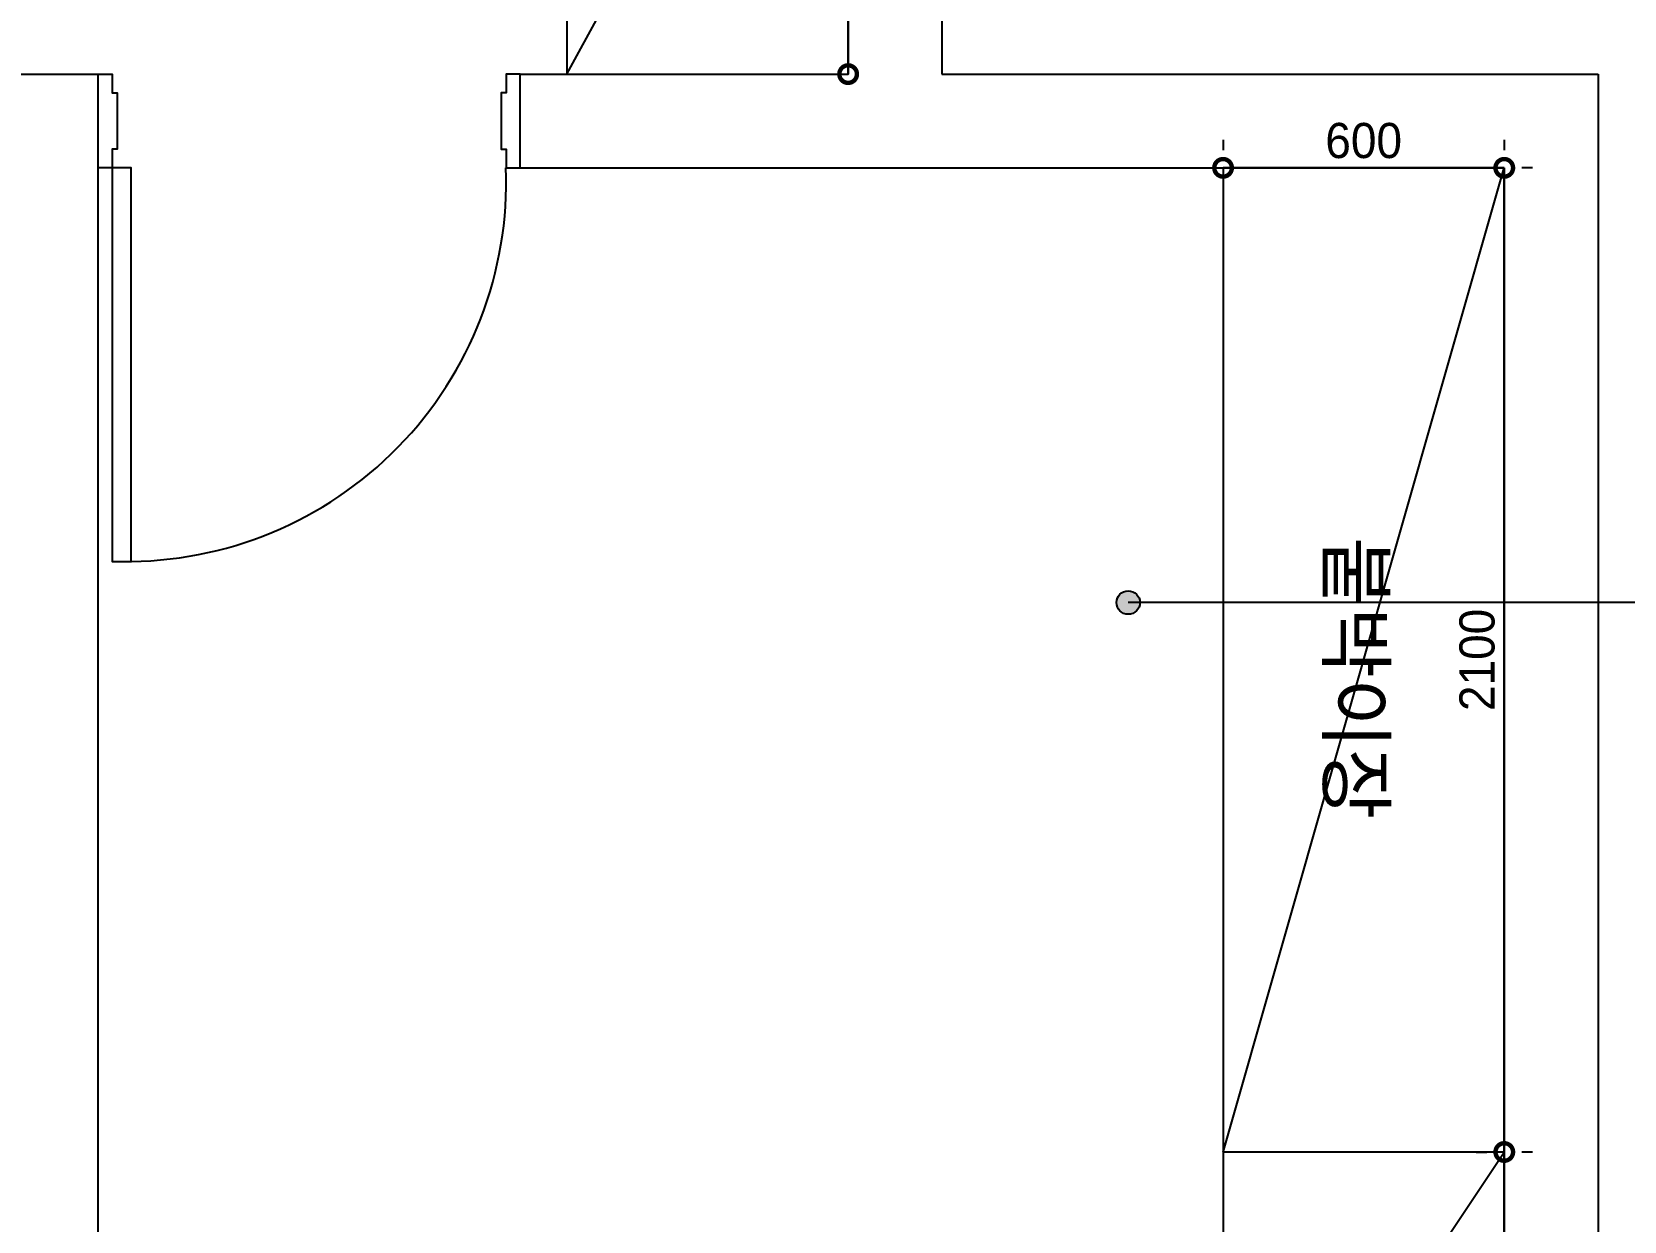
# Model space of a CAD drawing. Header units: inches. Extents: x -63256 to 33689, y -34490 to 100230.
# Drawn here: x -18902 to -15505, y -19780 to -17242 of the extents above; entities that cross this region are included whole.
import ezdxf

# ---------------------------------------------------------------- set-up
doc = ezdxf.new("R2010")
doc.units = ezdxf.units.IN
doc.header["$LTSCALE"] = 100
doc.header["$MEASUREMENT"] = 0
for name, color, linetype in [('0-ELC TEXT', 7, 'Continuous'), ('06-FUR', 6, 'Continuous'), ('07-DIM WAL', 5, 'Continuous'), ('CO-DO-FR', 7, 'Continuous'), ('CO-DOOR', 8, 'Continuous'), ('도면층2', 2, 'Continuous')]:
    doc.layers.add(name, color=color, linetype=linetype)
doc.styles.add('스타일1', font='')
doc.styles.add('코레일둥고', font='')
doc.styles.get('스타일1').set_extended_font_data('HYwulM')
doc.styles.get('코레일둥고').set_extended_font_data('Korail Round Gothic Medium')
doc.dimstyles.new('30', dxfattribs={"dimscale": 30, "dimtxt": 2.5, "dimasz": 2.5, "dimexe": 1.25, "dimexo": 2, "dimtad": 1, "dimdec": 0, "dimtxsty": '스타일1', "dimblk": 'DOTSMALL', "dimcen": 2.5, "dimclrd": 1, "dimclre": 1, "dimclrt": 2, "dimadec": 0, "dimazin": 0, "dimtfac": 1, "dimtix": 1, "dimtmove": 0, "dimatfit": 3, "dimldrblk": 'DOTSMALL', "dimfxl": 1.25, "dimarcsym": 0})

# ---------------------------------------------------------------- blocks, each defined once
blk = doc.blocks.new('_DOTSMALL')
at = {"color": 0, "linetype": 'ByBlock', "const_width": 0.5}
blk.add_lwpolyline([(-0.0625, 0, 1), (0.0625, 0, 1)], format="xyb", close=True, dxfattribs=at)
blk = doc.blocks.new('*D236')
at = {"layer": '07-DIM WAL', "color": 1, "lineweight": -2, "transparency": 16777216}
for p, q in [((-17220.3, -16232.5), (-17197.8, -16232.5)), ((-17160.3, -16232.5), (-17160.3, -17332.5)), ((-17220.3, -17332.5), (-17197.8, -17332.5))]:
    blk.add_line(p, q, dxfattribs=at)
at = {"layer": 'Defpoints', "color": 0, "transparency": 16777216}
for p in [(-17160.3, -16232.5), (-17160.3, -17332.5), (-17160.3, -17332.5)]:
    blk.add_point(p, dxfattribs=at)
at = {"layer": '07-DIM WAL', "color": 1, "lineweight": -2, "transparency": 16777216, "xscale": 75, "yscale": 75, "zscale": 75}
for p, rotation in [((-17160.3, -16232.5), 90), ((-17160.3, -17332.5), 270)]:
    blk.add_blockref('_DOTSMALL', p, dxfattribs=dict(at, rotation=rotation))
at = {"layer": '07-DIM WAL', "color": 2, "transparency": 16777216, "insert": (-17218, -16782.5), "char_height": 75, "attachment_point": 5, "rotation": 90, "style": '스타일1'}
blk.add_mtext('1100', dxfattribs=at)
blk = doc.blocks.new('*D345')
at = {"layer": '07-DIM WAL', "color": 1, "lineweight": -2, "transparency": 16777216}
for p, q in [((-15820.3, -19632.5), (-15797.8, -19632.5)), ((-15760.3, -20532.5), (-15760.3, -19632.5)), ((-15820.3, -20532.5), (-15797.8, -20532.5))]:
    blk.add_line(p, q, dxfattribs=at)
at = {"layer": 'Defpoints', "color": 0, "transparency": 16777216}
for p in [(-15760.3, -19632.5), (-15760.3, -19632.5), (-15760.3, -20532.5)]:
    blk.add_point(p, dxfattribs=at)
at = {"layer": '07-DIM WAL', "color": 1, "lineweight": -2, "transparency": 16777216, "xscale": 75, "yscale": 75, "zscale": 75}
for p, rotation in [((-15760.3, -19632.5), 90), ((-15760.3, -20532.5), 270)]:
    blk.add_blockref('_DOTSMALL', p, dxfattribs=dict(at, rotation=rotation))
at = {"layer": '07-DIM WAL', "color": 2, "transparency": 16777216, "insert": (-15818.1, -20082.5), "char_height": 75, "attachment_point": 5, "rotation": 90, "style": '스타일1'}
blk.add_mtext('900', dxfattribs=at)
blk = doc.blocks.new('*D265')
at = {"layer": '07-DIM WAL', "color": 1, "lineweight": -2, "transparency": 16777216}
for p, q in [((-15760.3, -19632.5), (-15760.3, -17532.5)), ((-15700.3, -17532.5), (-15722.8, -17532.5)), ((-15700.3, -19632.5), (-15722.8, -19632.5))]:
    blk.add_line(p, q, dxfattribs=at)
at = {"layer": 'Defpoints', "color": 0, "transparency": 16777216}
for p in [(-15760.3, -17532.5), (-15760.3, -17532.5), (-15760.3, -19632.5)]:
    blk.add_point(p, dxfattribs=at)
at = {"layer": '07-DIM WAL', "color": 1, "lineweight": -2, "transparency": 16777216, "xscale": 75, "yscale": 75, "zscale": 75}
for p, rotation in [((-15760.3, -17532.5), 90), ((-15760.3, -19632.5), 270)]:
    blk.add_blockref('_DOTSMALL', p, dxfattribs=dict(at, rotation=rotation))
at = {"layer": '07-DIM WAL', "color": 2, "transparency": 16777216, "insert": (-15818, -18582.5), "char_height": 75, "attachment_point": 5, "rotation": 90, "style": '스타일1'}
blk.add_mtext('2100', dxfattribs=at)
blk = doc.blocks.new('*D269')
at = {"layer": '07-DIM WAL', "color": 1, "lineweight": -2, "transparency": 16777216}
for p, q in [((-16360.3, -17472.5), (-16360.3, -17495)), ((-15760.3, -17472.5), (-15760.3, -17495)), ((-15760.3, -17532.5), (-16360.3, -17532.5))]:
    blk.add_line(p, q, dxfattribs=at)
at = {"layer": 'Defpoints', "color": 0, "transparency": 16777216}
for p in [(-16360.3, -17532.5), (-16360.3, -17532.5), (-15760.3, -17532.5)]:
    blk.add_point(p, dxfattribs=at)
at = {"layer": '07-DIM WAL', "color": 1, "lineweight": -2, "transparency": 16777216, "xscale": 75, "yscale": 75, "zscale": 75, "rotation": 180}
blk.add_blockref('_DOTSMALL', (-16360.3, -17532.5), dxfattribs=at)
at = {"layer": '07-DIM WAL', "color": 1, "lineweight": -2, "transparency": 16777216, "xscale": 75, "yscale": 75, "zscale": 75}
blk.add_blockref('_DOTSMALL', (-15760.3, -17532.5), dxfattribs=at)
at = {"layer": '07-DIM WAL', "color": 2, "transparency": 16777216, "insert": (-16060.3, -17474.7), "char_height": 75, "attachment_point": 5, "style": '스타일1'}
blk.add_mtext('600', dxfattribs=at)
blk = doc.blocks.new('dfdadfs')
at = {"layer": '도면층2'}
for p, q in [((-16960.3, -113302.5), (-16960.3, -117332.5)), ((-17160.3, -116232.5), (-17160.3, -117332.5)), ((-18960.3, -117332.5), (-18760.3, -117332.5)), ((-18760.3, -117532.5), (-18760.3, -117332.5)), ((-17860.3, -117332.5), (-17160.3, -117332.5)), ((-17860.3, -117532.5), (-17860.3, -117332.5)), ((-16960.3, -117332.5), (-15560.3, -117332.5)), ((-15560.3, -117332.5), (-15560.3, -120782.5)), ((-18760.3, -121982.5), (-18760.3, -117532.5)), ((-17860.3, -117532.5), (-15760.3, -117532.5)), ((-15760.3, -117532.5), (-15760.3, -121982.5))]:
    blk.add_line(p, q, dxfattribs=at)

msp = doc.modelspace()

# ---------------------------------------------------------------- hatches: boundary and pattern name
at = {"layer": '0-ELC TEXT'}
h = msp.add_hatch(color=256, dxfattribs=at)
h.dxf.hatch_style = 1
edge = h.paths.add_edge_path()
edge.add_arc((-16562.7, -18460.1), 25, -270, 90, ccw=False)

# ---------------------------------------------------------------- linework, layer by layer
msp.add_line((-14957.5, -18460.1), (-16562.7, -18460.1), dxfattribs=at)
msp.add_circle((-16562.7, -18460.1), 25, dxfattribs=at)
at = {"layer": '06-FUR'}
msp.add_line((-16360.3, -19632.5), (-15760.3, -17532.5), dxfattribs=at)
for points in [[(-17760.3, -17332.5), (-17160.3, -17332.5), (-17160.3, -16232.5), (-17760.3, -16232.5), (-17760.3, -17332.5), (-17160.3, -16232.5)], [(-16360.3, -20532.5), (-15760.3, -19632.5), (-16360.3, -19632.5)]]:
    msp.add_lwpolyline(points, dxfattribs=at)
msp.add_lwpolyline([(-15760.3, -17532.5), (-16360.3, -17532.5), (-16360.3, -20532.5), (-15760.3, -20532.5)], close=True, dxfattribs=at)
at = {"layer": 'CO-DO-FR'}
for points in [[(-18760.3, -17532.5), (-18760.3, -17332.5), (-18730.3, -17332.5), (-18730.3, -17372.5), (-18720.3, -17372.5), (-18720.3, -17492.5), (-18730.3, -17492.5), (-18730.3, -17532.5), (-18760.3, -17532.5)], [(-17860.3, -17532.5), (-17860.3, -17332.5), (-17890.3, -17332.5), (-17890.3, -17372.5), (-17900.3, -17372.5), (-17900.3, -17492.5), (-17890.3, -17492.5), (-17890.3, -17532.5), (-17860.3, -17532.5)]]:
    msp.add_lwpolyline(points, close=True, dxfattribs=at)
at = {"layer": 'CO-DOOR'}
msp.add_lwpolyline([(-18690.3, -18372.5), (-18690.3, -17532.5), (-18730.3, -17532.5), (-18730.3, -18372.5)], close=True, dxfattribs=at)
msp.add_arc((-18700.3, -17562), 810.5, 269.2931, 2.0875, dxfattribs=at)

# ---------------------------------------------------------------- block references
at = {"layer": '07-DIM WAL'}
msp.add_blockref('dfdadfs', (0, 100000), dxfattribs=at)

# ---------------------------------------------------------------- texts
at = {"layer": '0-ELC TEXT', "style": '코레일둥고'}
msp.add_text('붙박이장', height=120, rotation=270, dxfattribs=at).set_placement((-16136.5, -18320))

# ---------------------------------------------------------------- dimensions: what is measured, and where the dimension line sits
at = {"layer": '07-DIM WAL'}
for base, p1, p2, picture, middle in [((-17160.3, -17332.5), (-17160.3, -16232.5), (-17160.3, -17332.5), '*D236', (-17218, -16782.5)), ((-15760.3, -17532.5), (-15760.3, -19632.5), (-15760.3, -17532.5), '*D265', (-15818, -18582.5)), ((-15760.3, -19632.5), (-15760.3, -20532.5), (-15760.3, -19632.5), '*D345', (-15818.1, -20082.5))]:
    dim = msp.add_linear_dim(base=base, p1=p1, p2=p2, angle=90, dimstyle='30', dxfattribs=at)
    dim.commit()
    dim.dimension.update_dxf_attribs({"geometry": picture, "text_midpoint": middle})
dim = msp.add_linear_dim(base=(-16360.3, -17532.5), p1=(-15760.3, -17532.5), p2=(-16360.3, -17532.5), dimstyle='30', dxfattribs=at)
dim.commit()
dim.dimension.update_dxf_attribs({"geometry": '*D269', "text_midpoint": (-16060.3, -17474.7)})

doc.saveas('drawing.dxf')
